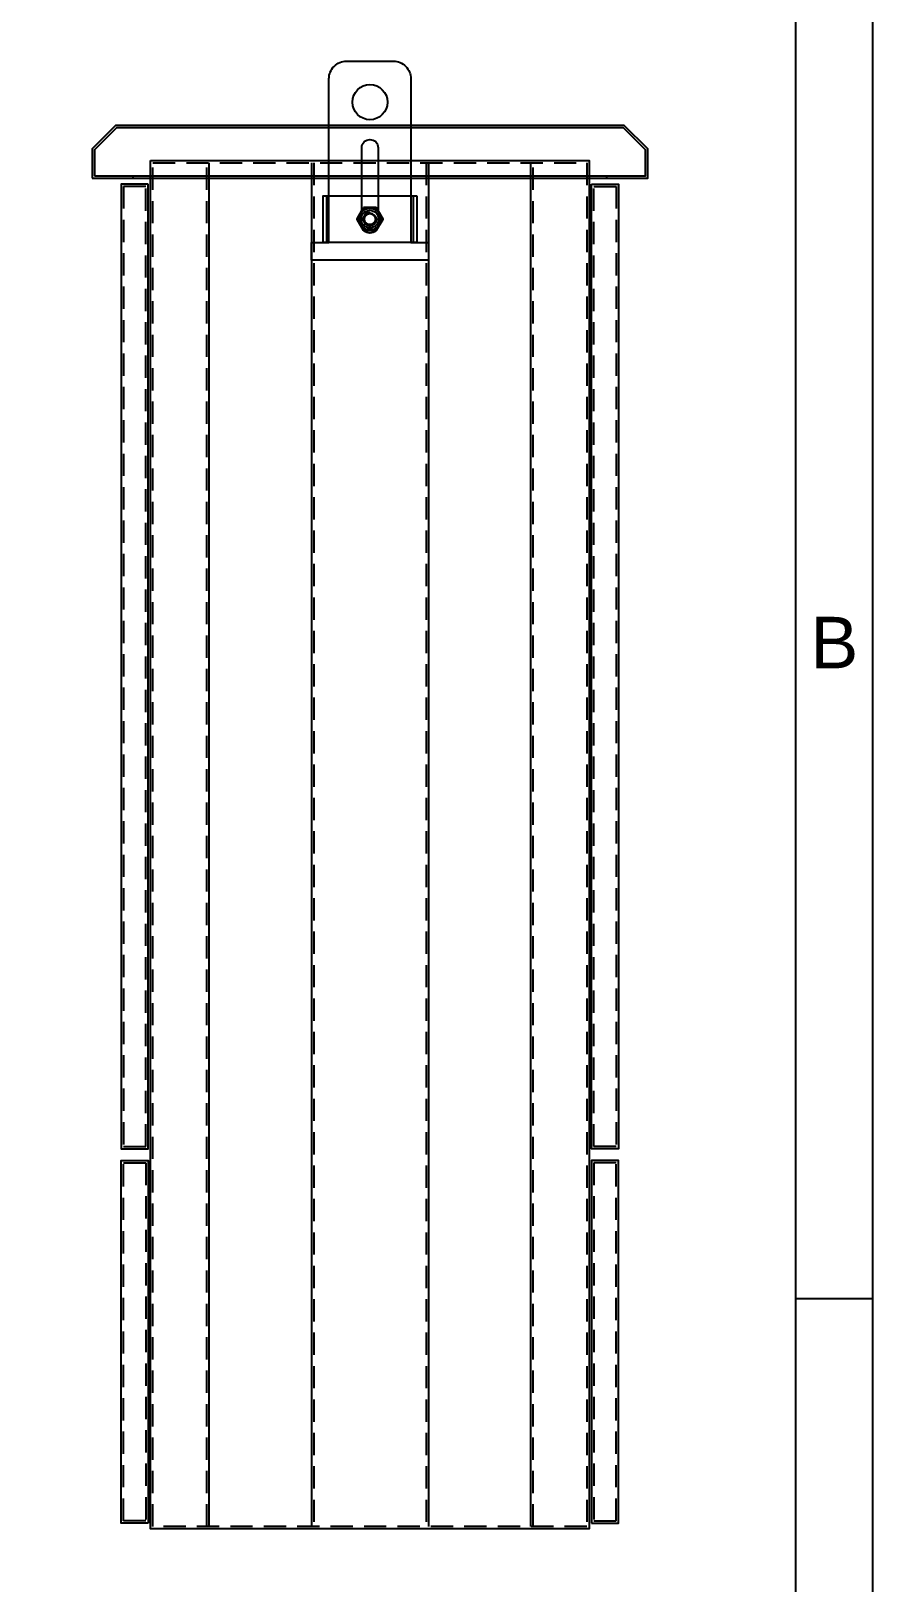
# Model space of a CAD drawing. Header units: millimetres. Extents: x -33730 to 17150, y -76829 to -27437.
# Drawn here: x -1250 to -530, y -74763 to -73436 of the extents above; entities that cross this region are included whole.
import ezdxf
from ezdxf.enums import TextEntityAlignment as Align

# ---------------------------------------------------------------- set-up
doc = ezdxf.new("R2010")
doc.units = ezdxf.units.MM
doc.header["$LTSCALE"] = 3
doc.linetypes.add('HIDDEN', pattern=[9.525, 6.35, -3.175])
doc.layers.add('@.TEXT', color=7, linetype='Continuous')
doc.layers.add('@.VISIBLE', color=7, linetype='Continuous')
doc.layers.add('FIN', color=8, linetype='Continuous', lineweight=18)
doc.layers.add('FORT', color=2, linetype='Continuous', lineweight=35)
doc.styles.add('Arial', font='arial.ttf')

# ---------------------------------------------------------------- blocks, each defined once
blk = doc.blocks.new('A$C7496116a')
at = {"layer": '@.VISIBLE', "color": 3}
for points in [[(70, 170, -0.414214), (85, 155), (85, 15), (100, 15), (100, 0), (0, 0), (0, 15), (15, 15), (15, 155, -0.414214), (30, 170)], [(50, 103), (50, 103, -0.414214), (57, 96), (57, 30, -0.414214), (50, 23), (50, 23, -0.414214), (43, 30), (43, 96, -0.414214)]]:
    blk.add_lwpolyline(points, format="xyb", close=True, dxfattribs=at)
blk.add_circle((50, 135), 15, dxfattribs=at)
blk = doc.blocks.new('HM12_FACE')
at = {"layer": 'FIN'}
blk.add_arc((0, 0), 6, 90, 0, dxfattribs=at)
at = {"layer": 'FORT'}
blk.add_lwpolyline([(-5.5, 9.5), (-11, 0), (-5.5, -9.5), (5.5, -9.5), (11, 0), (5.5, 9.5)], close=True, dxfattribs=at)
for radius in [9.5, 4.95]:
    blk.add_circle((0, 0), radius, dxfattribs=at)
blk = doc.blocks.new('KHUNG BAN VE (Made by Tung)')
at = {"layer": '@.VISIBLE', "color": 8}
blk.add_line((294, 105), (297, 105), dxfattribs=at)
for points in [[(0, 0), (297, 0), (297, 210), (0, 210)], [(3, 3), (294, 3), (294, 207), (3, 207)]]:
    blk.add_lwpolyline(points, close=True, dxfattribs=at)
at = {"layer": '@.TEXT', "color": 1, "style": 'Arial'}
blk.add_text('B', height=2, dxfattribs=at).set_placement((295.5, 130.5), align=Align.MIDDLE_CENTER)
for tag, height, p in [('DESIGNER_NAME', 2, (38, 15.5)), ('PROJECT_CODE', 2, (258.5, 15.5)), ('SCALE', 2, (289, 15.5)), ('APPROVED_NAME', 2, (38, 10.5)), ('CUSTOMER_NAME', 2, (258.5, 10.5)), ('PAGE', 2, (289, 10.5)), ('DRAWING_NAME', 4, (173, 8)), ('TOTAL', 2, (289, 5.5))]:
    blk.add_attdef(tag, text='', height=height, dxfattribs=at).set_placement(p, align=Align.MIDDLE_CENTER)

msp = doc.modelspace()

# ---------------------------------------------------------------- linework, layer by layer
at = {"layer": '@.VISIBLE', "linetype": 'HIDDEN'}
for p, q in [((-1099.74, -74714.35), (-1099.74, -73548.35)), ((-1008.24, -73548.35), (-1008.24, -74714.35)), ((-912.24, -73548.35), (-912.24, -74714.35)), ((-820.74, -74714.35), (-820.74, -73548.35))]:
    msp.add_line(p, q, dxfattribs=at)
at = {"layer": '@.VISIBLE'}
for p, q in [((-1097.74, -74714.35), (-1097.74, -73548.35)), ((-1010.24, -73548.35), (-1010.24, -74714.35)), ((-910.24, -73548.35), (-910.24, -74714.35)), ((-822.74, -74714.35), (-822.74, -73548.35)), ((-997.24, -73576.35), (-997.24, -73616.35)), ((-923.24, -73576.35), (-923.24, -73616.35))]:
    msp.add_line(p, q, dxfattribs=at)
at = {"layer": '@.VISIBLE', "color": 1}
for p, q in [((-1162.74, -73561.35), (-1162.74, -73559.35)), ((-757.74, -73561.35), (-757.74, -73559.35))]:
    msp.add_line(p, q, dxfattribs=at)
for points in [[(-1197.74, -73561.35), (-722.74, -73561.35), (-722.74, -73536.35), (-742.74, -73516.35), (-1177.74, -73516.35), (-1197.74, -73536.35)], [(-1195.74, -73559.35), (-724.74, -73559.35), (-724.74, -73537.18), (-743.57, -73518.35), (-1176.91, -73518.35), (-1195.74, -73537.18)]]:
    msp.add_lwpolyline(points, close=True, dxfattribs=at)
at = {"layer": '@.VISIBLE'}
for points in [[(-1147.74, -73546.35), (-772.74, -73546.35), (-772.74, -74716.35), (-1147.74, -74716.35)], [(-920.24, -73576.35), (-920.24, -73616.35), (-1000.24, -73616.35), (-1000.24, -73576.35)]]:
    msp.add_lwpolyline(points, close=True, dxfattribs=at)
at = {"layer": '@.VISIBLE', "linetype": 'HIDDEN'}
msp.add_lwpolyline([(-1145.74, -73548.35), (-774.74, -73548.35), (-774.74, -74714.35), (-1145.74, -74714.35)], close=True, dxfattribs=at)
at = {"layer": '@.VISIBLE', "color": 4}
for points in [[(-1149.74, -73566.35), (-1172.74, -73566.35), (-1172.74, -74391.35), (-1149.74, -74391.35)], [(-770.74, -73566.35), (-747.74, -73566.35), (-747.74, -74391.35), (-770.74, -74391.35)], [(-1149.74, -74711.35), (-1172.74, -74711.35), (-1172.74, -74401.35), (-1149.74, -74401.35)], [(-770.74, -74711.35), (-747.74, -74711.35), (-747.74, -74401.35), (-770.74, -74401.35)]]:
    msp.add_lwpolyline(points, close=True, dxfattribs=at)
at = {"layer": '@.VISIBLE', "color": 4, "linetype": 'HIDDEN'}
for points in [[(-1151.74, -73568.35), (-1170.74, -73568.35), (-1170.74, -74389.35), (-1151.74, -74389.35)], [(-768.74, -73568.35), (-749.74, -73568.35), (-749.74, -74389.35), (-768.74, -74389.35)], [(-1151.74, -74709.35), (-1170.74, -74709.35), (-1170.74, -74403.35), (-1151.74, -74403.35)], [(-768.74, -74709.35), (-749.74, -74709.35), (-749.74, -74403.35), (-768.74, -74403.35)]]:
    msp.add_lwpolyline(points, close=True, dxfattribs=at)
at = {"layer": '@.VISIBLE'}
msp.add_circle((-960.24, -73596.35), 7.5, dxfattribs=at)

# ---------------------------------------------------------------- block references
msp.add_blockref('HM12_FACE', (-960.24, -73596.35))
msp.add_blockref('HM12_FACE', (-960.24, -73596.35))
at = {"layer": '@.VISIBLE', "xscale": 22, "yscale": 22, "zscale": 22}
msp.add_blockref('KHUNG BAN VE (Made by Tung)', (-7064.18, -76829.43), dxfattribs=at)
at = {"layer": '@.VISIBLE'}
msp.add_blockref('A$C7496116a', (-1010.24, -73631.35), dxfattribs=at)

doc.saveas('drawing.dxf')
